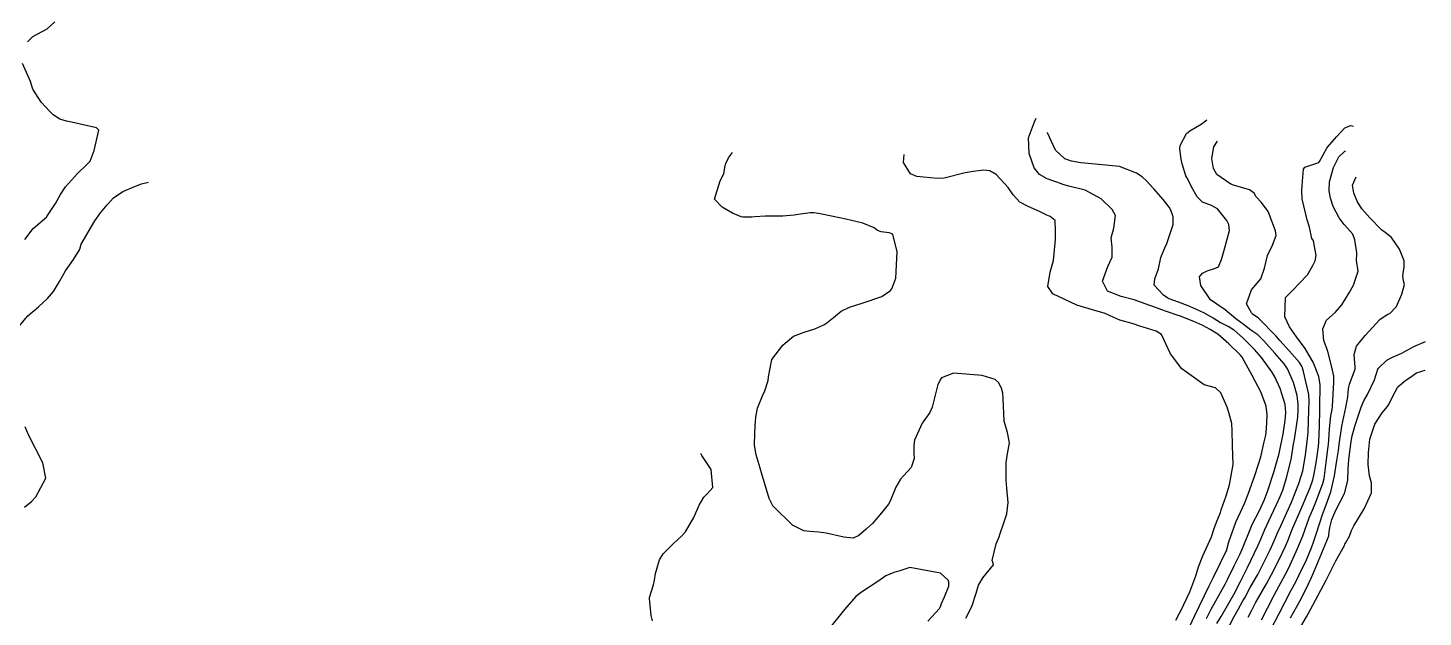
# Model space of a CAD drawing. Header units: feet. Extents: x 1313198 to 1317500, y 385000 to 389511.
# Drawn here: x 1316016 to 1316748, y 387223 to 387532 of the extents above; entities that cross this region are included whole.
import ezdxf

# ---------------------------------------------------------------- set-up
doc = ezdxf.new("R2010")
doc.units = ezdxf.units.FT
doc.layers.add('C-TOPO-MAJR', color=32, linetype='CONTINUOUS')

msp = doc.modelspace()

# ---------------------------------------------------------------- linework, layer by layer
at = {"layer": 'C-TOPO-MAJR'}
for points in [[(1316015.33, 387524.63), (1316018.15, 387527.54), (1316025.67, 387531.58), (1316029.72, 387535.11)], [(1316014.04, 387421.02), (1316018.29, 387426.82), (1316025.44, 387432.88), (1316025.56, 387433.02), (1316030.01, 387439.97), (1316032.68, 387444.59), (1316035.37, 387448.57), (1316041.61, 387455.72), (1316046.34, 387460.13), (1316048.22, 387462.15), (1316050.37, 387467.63), (1316052.81, 387478.42), (1316051.68, 387479.63), (1316038.4, 387482.57), (1316035.81, 387483.05), (1316032.34, 387484.17), (1316028.93, 387486.49), (1316027.29, 387488.06), (1316022.6, 387492.99), (1316018.23, 387499.87), (1316016.88, 387503.98), (1316012.79, 387513.28)], [(1316625.39, 387217.85), (1316628.24, 387223.81), (1316635.71, 387239.35), (1316638.05, 387243.98), (1316641.8, 387251.41), (1316644.61, 387257.23), (1316644.8, 387257.77), (1316646.02, 387262.42), (1316649.86, 387272.75), (1316652.19, 387277.99), (1316654.32, 387282.6), (1316656.23, 387287.47), (1316659.96, 387297.79), (1316662.9, 387307.09), (1316664.72, 387314.8), (1316665.47, 387318.31), (1316665.72, 387319.93), (1316666.1, 387324.62), (1316666.26, 387329.24), (1316665.63, 387333.57), (1316662.87, 387341.03), (1316658.37, 387349.65), (1316653.06, 387359.23), (1316652.08, 387360.51), (1316646.16, 387366.35), (1316640.41, 387371.29), (1316637.72, 387373), (1316636.36, 387373.77), (1316632.41, 387375.87), (1316627.64, 387377.96), (1316624.6, 387379.18), (1316620.72, 387380.74), (1316619.06, 387381.37), (1316613.89, 387383.12), (1316612.88, 387383.45), (1316606.17, 387385.8), (1316604.56, 387386.4), (1316596.37, 387389.33), (1316589.55, 387391.18), (1316582.33, 387393.92), (1316579.69, 387399.14), (1316582.57, 387406.91), (1316584.84, 387411.71), (1316584.84, 387416.92), (1316584.28, 387421.88), (1316585.79, 387427.04), (1316586.66, 387433.53), (1316584.88, 387436.76), (1316579.09, 387442.31), (1316570.62, 387446.89), (1316562.14, 387448.95), (1316559.02, 387449.83), (1316558.17, 387450.14), (1316550.77, 387452.83), (1316546.7, 387455.04), (1316543.85, 387458.53), (1316541.21, 387466.06), (1316540.89, 387474.38), (1316544.1, 387482.74), (1316544.97, 387484.59)], [(1316639.86, 387219.55), (1316641.99, 387223.23), (1316649.37, 387236.03), (1316649.68, 387236.61), (1316652.29, 387241.66), (1316655.74, 387248.66), (1316661.39, 387260.29), (1316662.89, 387263.81), (1316664.96, 387268.87), (1316667.12, 387273.38), (1316671.19, 387281.93), (1316673.09, 387286.2), (1316674.38, 387289.53), (1316676.4, 387295.93), (1316678.79, 387305.59), (1316680.09, 387313.67), (1316680.37, 387315.34), (1316680.52, 387316.13), (1316681.6, 387323.02), (1316682.27, 387327.76), (1316682.51, 387331.57), (1316682.48, 387334.42), (1316681.91, 387339.15), (1316680.06, 387346.03), (1316676.87, 387353.2), (1316675.07, 387355.79), (1316670.34, 387361.35), (1316664.53, 387367.88), (1316661.29, 387370.93), (1316657.69, 387373.53), (1316652.9, 387377.18), (1316652.43, 387377.51), (1316649.78, 387379.37), (1316644.11, 387384.14), (1316639.87, 387387.09), (1316636.56, 387389.44), (1316631.44, 387396.91), (1316630.66, 387401.42), (1316632.24, 387403.3), (1316634.66, 387404.61), (1316638.54, 387405.72), (1316640.59, 387406.71), (1316642.19, 387410.53), (1316643.97, 387416.72), (1316646.51, 387425.79), (1316646.15, 387428.93), (1316645.07, 387430.97), (1316640.13, 387437.15), (1316637.04, 387438.78), (1316632.22, 387440.59), (1316629.5, 387443.4), (1316626.58, 387448.67), (1316625, 387452.03), (1316624.03, 387453.62), (1316623.6, 387454.33), (1316621.54, 387460.66), (1316621.05, 387463.22), (1316620.37, 387468.64), (1316620.61, 387470.29), (1316623.89, 387476.66), (1316625.58, 387478.1), (1316631.51, 387481.51), (1316634.48, 387483.76)], [(1316634.39, 387222.16), (1316636.88, 387227.09), (1316644.18, 387240.25), (1316645.48, 387242.69), (1316648.98, 387249.82), (1316651.81, 387255.7), (1316653.29, 387259), (1316657.61, 387269.81), (1316658.37, 387271.46), (1316662.26, 387278.82), (1316664.9, 387284.58), (1316666.62, 387289.37), (1316669.71, 387299.02), (1316672.45, 387308.69), (1316673.08, 387311.4), (1316674.18, 387316.49), (1316674.6, 387318.87), (1316675.66, 387326.16), (1316676.06, 387330.26), (1316675.72, 387334.4), (1316673.13, 387342.93), (1316670.33, 387348.95), (1316668.63, 387351.68), (1316663.17, 387359.16), (1316659.64, 387363.33), (1316653.64, 387369.27), (1316648.69, 387373.6), (1316648.53, 387373.71), (1316645.67, 387375.32), (1316642.27, 387377.08), (1316641.79, 387377.33), (1316637.83, 387379.74), (1316633.41, 387382.4), (1316628.76, 387384.53), (1316624.73, 387386.14), (1316619.74, 387388.12), (1316614.8, 387389.97), (1316614.09, 387390.29), (1316611.73, 387391.88), (1316606.91, 387397.14), (1316607.18, 387400.38), (1316609.11, 387405.68), (1316610.45, 387411.52), (1316612.57, 387416.6), (1316613.6, 387418.98), (1316616.95, 387428.84), (1316616.88, 387432.89), (1316615.64, 387436.42), (1316614.77, 387438.01), (1316611.7, 387442.07), (1316606.75, 387447.58), (1316606.16, 387448.16), (1316602.82, 387451.75), (1316600.57, 387453.9), (1316597.63, 387455.75), (1316588.68, 387459.28), (1316577.9, 387460.38), (1316568.42, 387461.16), (1316563.42, 387462.16), (1316560.06, 387463.32), (1316555.09, 387467.9), (1316550.95, 387477.05), (1316550.98, 387477.19)], [(1316656.22, 387222.88), (1316658.1, 387226.53), (1316660.15, 387230.47), (1316661.26, 387232.48), (1316665.84, 387240.36), (1316668.57, 387245.35), (1316672.5, 387253.21), (1316675.78, 387260.15), (1316677.06, 387263.03), (1316677.95, 387265.3), (1316679.19, 387268.47), (1316684.56, 387280.92), (1316688.81, 387290.98), (1316690.23, 387295.03), (1316690.73, 387297.15), (1316691.89, 387303.84), (1316693.12, 387312.46), (1316693.3, 387314.66), (1316693.63, 387323.25), (1316693.82, 387331.39), (1316693.87, 387332.92), (1316694.02, 387344.74), (1316693.31, 387349.15), (1316690.41, 387356.69), (1316686.23, 387363.92), (1316681.61, 387369.9), (1316677.91, 387375.12), (1316675.51, 387380.5), (1316675.94, 387390.51), (1316678.92, 387393.73), (1316679.4, 387394.1), (1316687.4, 387402.44), (1316690.14, 387407.39), (1316691.42, 387409.86), (1316691.92, 387412.6), (1316690.53, 387420.28), (1316690.33, 387420.63), (1316689.76, 387421.6), (1316688.42, 387427.49), (1316687.26, 387431.29), (1316684.62, 387442.35), (1316684.4, 387446.8), (1316684.77, 387451.62), (1316685.27, 387457.98), (1316686.07, 387458.97), (1316693.28, 387461.44), (1316693.79, 387462), (1316697.57, 387468.92), (1316697.97, 387469.49), (1316702.55, 387474.92), (1316706.97, 387479.55), (1316710.18, 387480.81), (1316711.5, 387480.47)], [(1316644.86, 387215.47), (1316648.95, 387223.28), (1316650.98, 387226.97), (1316653.49, 387231.4), (1316654.43, 387233.12), (1316657.15, 387238.07), (1316660.36, 387243.62), (1316661.26, 387245.27), (1316667.82, 387258.32), (1316669.94, 387263.02), (1316671.33, 387266.36), (1316672.02, 387267.87), (1316673.38, 387270.74), (1316678.92, 387283.25), (1316682.86, 387293.07), (1316684.88, 387299.66), (1316685.27, 387301.54), (1316686.38, 387307.98), (1316687.04, 387313.53), (1316687.22, 387315.05), (1316687.72, 387319.7), (1316688.19, 387331.48), (1316688.32, 387336.05), (1316688.11, 387339.69), (1316685.39, 387351.84), (1316684.52, 387354.25), (1316683.13, 387356.49), (1316677.93, 387362.41), (1316672.92, 387368.1), (1316670.98, 387370.3), (1316661.7, 387379.78), (1316658.43, 387382.09), (1316658.14, 387382.34), (1316658.02, 387382.49), (1316655.3, 387387.27), (1316657.96, 387394.7), (1316660.98, 387398.09), (1316662.9, 387400.42), (1316664.79, 387405.97), (1316666.36, 387412.66), (1316669.03, 387417.96), (1316670.89, 387423.05), (1316670.57, 387425.53), (1316666.77, 387435.71), (1316663.17, 387440.46), (1316660.39, 387443.47), (1316659.35, 387445.24), (1316656.9, 387447.07), (1316648.63, 387449.51), (1316647.2, 387450.12), (1316644.28, 387451.93), (1316639.87, 387455.18), (1316638.05, 387458.18), (1316637.25, 387463.43), (1316638.15, 387469.7), (1316640.23, 387472.52)], [(1316507.95, 387222.35), (1316511.13, 387228.59), (1316513.53, 387235.46), (1316514.7, 387239.73), (1316516.89, 387243.53), (1316522.47, 387250.41), (1316522.39, 387251.18), (1316521.93, 387252.64), (1316523.96, 387261.44), (1316525.49, 387265.13), (1316526.09, 387266.8), (1316528.02, 387272.46), (1316529.51, 387277.18), (1316530.17, 387282.99), (1316529.6, 387290.6), (1316529.22, 387294.76), (1316529.23, 387304.06), (1316529.96, 387308.64), (1316530.9, 387314.39), (1316529.9, 387319.77), (1316528.19, 387325.76), (1316527.69, 387337.54), (1316527.48, 387340.39), (1316526.66, 387343.11), (1316525.22, 387345.97), (1316523.41, 387347.52), (1316516.54, 387349.75), (1316501.49, 387350.82), (1316495.27, 387348.45), (1316494.81, 387347.99), (1316493.32, 387345.03), (1316490.37, 387332.99), (1316489.14, 387330.26), (1316485.01, 387324.64), (1316480.99, 387315.69), (1316480.73, 387313.14), (1316480.69, 387308.52), (1316480.89, 387306.14), (1316479.34, 387301.47), (1316473.76, 387295.33), (1316471.26, 387291.02), (1316468.35, 387283.69), (1316467.42, 387282.18), (1316465.19, 387279.43), (1316463.74, 387277.64), (1316459.08, 387272.09), (1316456.08, 387269.4), (1316455.75, 387269.12), (1316451.87, 387265.78), (1316448.93, 387264.34), (1316443.98, 387264.82), (1316434.77, 387266.92), (1316430.83, 387267.46), (1316426.08, 387267.83), (1316422.9, 387268.23), (1316417.08, 387271.23), (1316406.74, 387281.39), (1316404.77, 387285.08), (1316400.66, 387298.68), (1316400, 387301), (1316398.01, 387308.12), (1316397.08, 387313.22), (1316397.24, 387319.24), (1316397.48, 387323.2), (1316397.69, 387327.78), (1316398.66, 387332.55), (1316401.3, 387338.96), (1316402.48, 387341.58), (1316404.23, 387346.99), (1316404.46, 387348.95), (1316406.25, 387358.1), (1316411.96, 387365.52), (1316413.08, 387366.65), (1316417.54, 387370.26), (1316423.13, 387372.38), (1316428.73, 387374.08), (1316433.55, 387376.28), (1316435.09, 387377.24), (1316438.57, 387380.12), (1316442.56, 387383.47), (1316447, 387385.6), (1316454.17, 387387.73), (1316463.97, 387391.2), (1316468.54, 387394.23), (1316469.21, 387395.14), (1316471.29, 387400.65), (1316472, 387414.63), (1316469.75, 387423.83), (1316467.82, 387424.45), (1316463.55, 387424.99), (1316461.65, 387425.79), (1316459.92, 387427.12), (1316453.95, 387429.51), (1316445.06, 387431.7), (1316438.45, 387433.1), (1316430.6, 387434.59), (1316428.25, 387434.99), (1316426.24, 387434.95), (1316420.02, 387434.08), (1316417.96, 387433.85), (1316411.95, 387433.34), (1316406.1, 387433.26), (1316402.6, 387433.25), (1316397.26, 387432.87), (1316395.68, 387432.78), (1316391, 387432.76), (1316390.06, 387432.89), (1316385.5, 387434.8), (1316380.02, 387438.02), (1316376.05, 387442.2), (1316379.05, 387451.87), (1316380.96, 387455.42), (1316381.66, 387459.75), (1316381.95, 387460.91), (1316383.42, 387463.81), (1316385.44, 387466.68)], [(1316618.21, 387221.42), (1316620.09, 387224.58), (1316620.97, 387226.28), (1316625.62, 387236.13), (1316628.86, 387244.63), (1316630.18, 387249.3), (1316632.44, 387255.15), (1316637.07, 387265.12), (1316638.48, 387269.39), (1316639.59, 387272.67), (1316641.65, 387277.8), (1316642.1, 387279.13), (1316643.79, 387284.07), (1316644.67, 387286.53), (1316646.47, 387292.27), (1316648.4, 387303.02), (1316647.97, 387312.91), (1316647.78, 387320.59), (1316647.62, 387324.58), (1316646.12, 387330.21), (1316645.17, 387333.03), (1316641.89, 387340.63), (1316639.07, 387343.25), (1316633.23, 387344.81), (1316621.41, 387353.11), (1316615.54, 387360.98), (1316610.8, 387371.1), (1316607.95, 387373), (1316601.19, 387374.96), (1316599.91, 387375.39), (1316595.33, 387377.03), (1316588.92, 387378.78), (1316585.71, 387380.1), (1316581.16, 387382.25), (1316574.6, 387384.21), (1316566.23, 387386.5), (1316553.77, 387392.6), (1316551.05, 387396.31), (1316552.25, 387403.85), (1316554.08, 387409.96), (1316555.03, 387421.04), (1316555.14, 387425.39), (1316554.85, 387430.96), (1316552.26, 387433.06), (1316550.57, 387433.85), (1316546.73, 387435.73), (1316540.82, 387438.24), (1316536.29, 387440.6), (1316532.86, 387444.42), (1316530.23, 387448.28), (1316524.02, 387455.03), (1316520.69, 387457.05), (1316517.49, 387457.35), (1316511.91, 387456.74), (1316507.62, 387455.94), (1316496.62, 387453.23), (1316493.07, 387452.98), (1316485.8, 387453.68), (1316482.38, 387454.12), (1316478.98, 387455.49), (1316475.29, 387461.45), (1316475.57, 387465.59)], [(1316663.17, 387221.5), (1316669.52, 387233.74), (1316669.89, 387234.41), (1316671.39, 387237.05), (1316675.92, 387245.43), (1316677.24, 387248.05), (1316678.34, 387250.33), (1316682.23, 387258.86), (1316684.88, 387265.65), (1316688.34, 387274.98), (1316690.02, 387279.05), (1316691.43, 387282.42), (1316693.06, 387286.51), (1316695.43, 387292.95), (1316696.08, 387295.66), (1316697.22, 387304.02), (1316698.33, 387312.65), (1316698.39, 387313.39), (1316698.87, 387321.72), (1316699.62, 387328.55), (1316700.27, 387331.88), (1316700.56, 387333.68), (1316701.31, 387346.03), (1316701.15, 387349.32), (1316700.13, 387354.07), (1316698.09, 387362.19), (1316697.71, 387363.34), (1316695.96, 387368.06), (1316695.41, 387374.23), (1316697.46, 387378.78), (1316701.85, 387382.76), (1316705.5, 387386.81), (1316709.21, 387392.98), (1316711.63, 387396.98), (1316714.06, 387404.38), (1316713.13, 387410), (1316713.3, 387413.52), (1316713.34, 387413.98), (1316712.27, 387420.92), (1316711.14, 387423.78), (1316708.35, 387427.02), (1316706.65, 387428.81), (1316704.01, 387432.42), (1316700.85, 387438.33), (1316699.46, 387442.66), (1316698.78, 387446.52), (1316698.9, 387451.23), (1316701, 387458.73), (1316703.94, 387464.34), (1316707.02, 387467.39), (1316707.29, 387467.38)], [(1316668.23, 387216.48), (1316672.51, 387224.85), (1316675.68, 387231.03), (1316678.72, 387236.73), (1316681.43, 387241.85), (1316682.87, 387244.74), (1316686.82, 387253.07), (1316689.32, 387258.99), (1316690.32, 387261.78), (1316691.79, 387266), (1316693.93, 387272.43), (1316695.34, 387276.72), (1316697.27, 387281.82), (1316699.68, 387288.66), (1316701.59, 387296.97), (1316702.85, 387305.09), (1316703.64, 387310.38), (1316704.06, 387313.51), (1316705.44, 387323.08), (1316707.54, 387332.95), (1316708.55, 387338.44), (1316708.95, 387342.63), (1316709.43, 387345.22), (1316712.37, 387353.06), (1316712.5, 387354.04), (1316711.82, 387360.67), (1316713.14, 387365.12), (1316717.7, 387370.66), (1316721.69, 387374.96), (1316725.34, 387379.09), (1316729.22, 387381.65), (1316730.57, 387382.2), (1316734.06, 387385.81), (1316736.99, 387392.35), (1316738.34, 387397.4), (1316737.83, 387399.4), (1316737.39, 387401.98), (1316738.17, 387406.71), (1316738.08, 387409.77), (1316735.72, 387415.87), (1316731.47, 387422.1), (1316728.14, 387424.62), (1316726.19, 387426.14), (1316720.15, 387432.42), (1316715.98, 387437.04), (1316713.64, 387440.81), (1316711.76, 387445.37), (1316710.97, 387449.59), (1316713, 387453.81)], [(1316011.05, 387375.48), (1316015.61, 387380.94), (1316021.17, 387385.66), (1316025.82, 387390.05), (1316028.96, 387393.79), (1316029.5, 387394.55), (1316032.16, 387398.94), (1316033.7, 387401.72), (1316035.37, 387404.53), (1316039.55, 387410.58), (1316042.71, 387415.55), (1316042.81, 387415.89), (1316043.57, 387418.49), (1316050.79, 387430.75), (1316053.75, 387435.02), (1316057.13, 387439.27), (1316060.58, 387442.8), (1316065.41, 387446.21), (1316071.22, 387448.66), (1316075.3, 387450.21), (1316078.91, 387451.11)], [(1316678.51, 387222.61), (1316681.58, 387228.14), (1316684.46, 387233.3), (1316687.95, 387240.36), (1316689.34, 387243.29), (1316690.61, 387246.11), (1316697.58, 387262.99), (1316698.52, 387265.58), (1316698.66, 387266.28), (1316699.09, 387269.95), (1316700.16, 387274.15), (1316702.29, 387279.02), (1316706.79, 387287.7), (1316708.53, 387294.53), (1316708.69, 387300.67), (1316709.1, 387305.6), (1316710.35, 387315.06), (1316710.84, 387318), (1316712.41, 387323.67), (1316715.64, 387333.02), (1316717.02, 387336.34), (1316718.89, 387339.72), (1316722.51, 387347.34), (1316724.32, 387352.92), (1316724.65, 387353.57), (1316729.09, 387357.76), (1316732, 387359.29), (1316737, 387361.43), (1316738.18, 387362.08), (1316743.24, 387364.89), (1316749.38, 387367.54)], [(1316683.92, 387218.09), (1316686.91, 387223.04), (1316690.19, 387229.16), (1316697.21, 387242.39), (1316702.35, 387252.48), (1316706.76, 387260.45), (1316707.07, 387261.21), (1316707.34, 387261.81), (1316709.47, 387265.35), (1316710.55, 387268.3), (1316711.66, 387270.89), (1316717.08, 387279.72), (1316720.92, 387288.09), (1316721.01, 387293.4), (1316720.02, 387297.09), (1316719.3, 387302.97), (1316719.41, 387309.25), (1316720.15, 387316.24), (1316722.76, 387324.09), (1316726.62, 387330.15), (1316729.36, 387333.4), (1316730.34, 387334.8), (1316732.03, 387338.49), (1316734.82, 387343.81), (1316739.11, 387347.27), (1316740.88, 387348.46), (1316744.59, 387351.02), (1316749.23, 387352.54)], [(1316013.81, 387280.65), (1316017.49, 387283.65), (1316019.82, 387286), (1316024.95, 387295.85), (1316023.48, 387303.82), (1316015.97, 387318.6), (1316014.19, 387322.73)], [(1316343.47, 387220.96), (1316342.76, 387223.85), (1316341.9, 387232.64), (1316341.96, 387233.26), (1316343.99, 387239.95), (1316344.53, 387242.38), (1316345.1, 387245.87), (1316347.12, 387252.91), (1316349.16, 387256.13), (1316354.3, 387261.34), (1316359.08, 387265.84), (1316360.77, 387267.71), (1316365.18, 387275.2), (1316368.1, 387281.68), (1316370.42, 387285.9), (1316372.26, 387287.53), (1316375.26, 387290.88), (1316374.27, 387300.42), (1316369.4, 387307.68), (1316368.97, 387308.77)], [(1316488.02, 387220.78), (1316494.17, 387227.45), (1316494.68, 387228.53), (1316495.21, 387230.17), (1316496.82, 387233.61), (1316499.03, 387239.11), (1316499.15, 387241.28), (1316498.73, 387242.28), (1316494.67, 387246.04), (1316478.58, 387249.04), (1316472.78, 387247.13), (1316471.46, 387246.67), (1316470.18, 387246.34), (1316465.95, 387244.53), (1316461.85, 387241.71), (1316453.27, 387235.95), (1316450.31, 387233.74), (1316444.27, 387226.86), (1316436.37, 387217.15)]]:
    msp.add_lwpolyline(points, dxfattribs=at)

doc.saveas('drawing.dxf')
